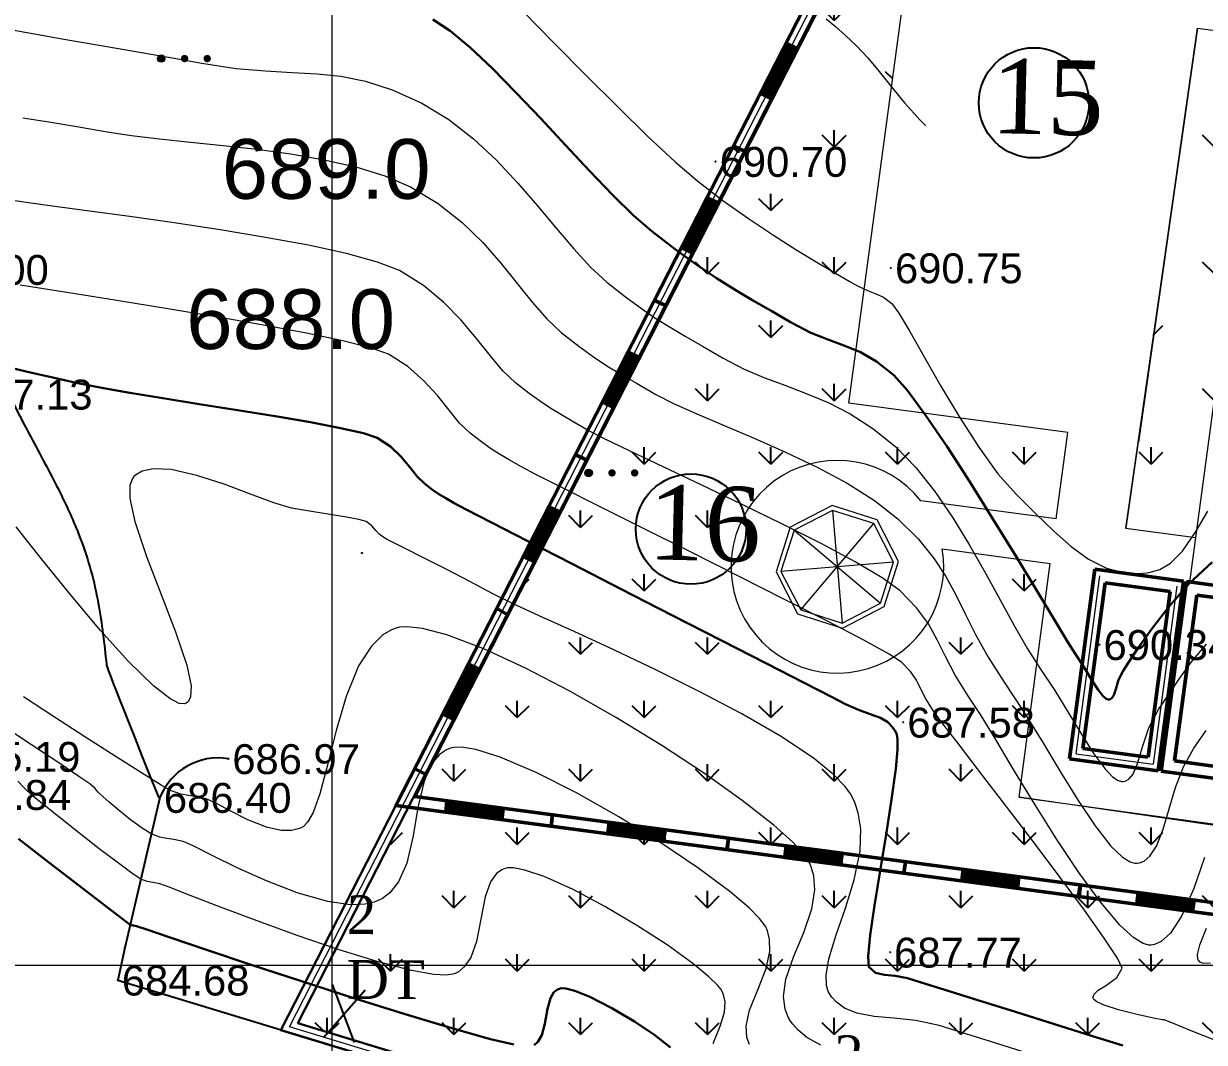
# Model space of a CAD drawing. Header units: feet. Extents: x 3381 to 1374491, y 675186 to 8751562.
# Drawn here: x 686442.01 to 686481.53, y 4375358.6 to 4375392.7 of the extents above; entities that cross this region are included whole.
import ezdxf

# ---------------------------------------------------------------- set-up
doc = ezdxf.new("R2010")
doc.units = ezdxf.units.FT
doc.header["$MEASUREMENT"] = 0
doc.header["$PDMODE"] = 34
doc.header["$PDSIZE"] = 0.01
doc.linetypes.add('DUZ', pattern=[0])
doc.layers.get('0').update_dxf_attribs({"linetype": 'CONTINUOUS'})
for name, color, linetype in [('0_Point_Height', 2, 'CONTINUOUS'), ('0_Point_Point', 7, 'CONTINUOUS'), ('col bitkisi', 7, 'CONTINUOUS'), ('Layer8', 7, 'CONTINUOUS'), ('Yazilar', 7, 'CONTINUOUS')]:
    doc.layers.add(name, color=color, linetype=linetype)
for name, color, linetype, lineweight in [('ANA HORIZONTAL', 24, 'CONTINUOUS', 30), ('HORIZANTAL', 24, 'CONTINUOUS', 13), ('km setka', 170, 'CONTINUOUS', 15)]:
    doc.layers.add(name, color=color, linetype=linetype, lineweight=lineweight)
doc.styles.get("Standard").update_dxf_attribs({"font": 'arial.ttf', "height": 2.5})
doc.styles.add('style5', font='ariall.ttf', dxfattribs={"height": 400})
pattern_1 = [(90, (3.5065, 27.466), (-2.121320343, 2.121320343), [0.5625, -3.680140689]), (45, (3.5065, 27.466), (-2.1213203436, 2.1213203436), [0.5625, -2.4375]), (135, (3.5065, 27.466), (-2.1213203436, -2.1213203436), [0.5625, -2.4375])]

msp = doc.modelspace()

# ---------------------------------------------------------------- hatches: boundary and pattern name
at = {"lineweight": 25}
h = msp.add_hatch(dxfattribs=at)
h.set_pattern_fill('GRASS', color=3, scale=3)
h.set_pattern_definition(pattern_1)
edge = h.paths.add_edge_path(flags=16)
edge.add_arc((686469.241, 4375374.521), 3.56, 0, 360)
edge = h.paths.add_edge_path()
edge.add_line((686472.034, 4375376.729), (686476.571, 4375376.121))
edge.add_line((686476.571, 4375376.121), (686476.958, 4375379.01))
edge.add_line((686476.958, 4375379.01), (686469.631, 4375380))
edge.add_line((686469.631, 4375380), (686471.772, 4375395.856))
edge.add_line((686471.772, 4375395.856), (686480.145, 4375394.725))
edge.add_line((686480.145, 4375394.725), (686480.872, 4375400.108))
edge.add_line((686480.872, 4375400.108), (686476.22, 4375400.78))
edge.add_line((686476.22, 4375400.78), (686477.034, 4375406.421))
edge.add_line((686477.034, 4375406.421), (686485.156, 4375405.268))
edge.add_line((686485.156, 4375405.268), (686488.902, 4375432.383))
edge.add_line((686488.902, 4375432.383), (686488.995, 4375433.072))
edge.add_line((686488.995, 4375433.072), (686488.725, 4375432.579))
edge.add_line((686488.725, 4375432.579), (686451.187, 4375359.25))
edge.add_line((686451.187, 4375359.25), (686542.782, 4375331.373))
edge.add_line((686542.782, 4375331.373), (686574.64, 4375412.014))
edge.add_line((686574.64, 4375412.014), (686567.529, 4375414.735))
edge.add_line((686567.529, 4375414.735), (686565.775, 4375410.151))
edge.add_line((686565.775, 4375410.151), (686557.411, 4375413.085))
edge.add_arc((686716.84, 4375348.2), 172.127, 157.85455, 159.31778)
edge.add_line((686555.806, 4375408.992), (686569.171, 4375407.196))
edge.add_line((686569.171, 4375407.196), (686568.429, 4375401.948))
edge.add_line((686568.429, 4375401.948), (686555.1, 4375403.755))
edge.add_arc((686555.4, 4375400.614), 3.155, 95.4615, 167.5925)
edge.add_line((686552.319, 4375401.292), (686552.319, 4375400.337))
edge.add_line((686552.319, 4375400.337), (686553.986, 4375400.73))
edge.add_line((686553.986, 4375400.73), (686559.578, 4375399.751))
edge.add_line((686559.578, 4375399.751), (686557.628, 4375386.568))
edge.add_line((686557.628, 4375386.568), (686557.408, 4375386.568))
edge.add_line((686557.408, 4375386.568), (686552.319, 4375387.285))
edge.add_line((686552.319, 4375387.285), (686552.93, 4375392.653))
edge.add_line((686552.93, 4375392.653), (686558.033, 4375391.954))
edge.add_line((686558.033, 4375391.954), (686558.384, 4375394.516))
edge.add_line((686558.384, 4375394.516), (686553.204, 4375395.226))
edge.add_line((686553.204, 4375395.226), (686553.8, 4375400.314))
edge.add_line((686553.8, 4375400.314), (686552.219, 4375400.105))
edge.add_line((686552.219, 4375400.105), (686550.163, 4375384.139))
edge.add_line((686550.163, 4375384.139), (686558.899, 4375382.93))
edge.add_line((686558.899, 4375382.93), (686558.069, 4375375.574))
edge.add_line((686558.069, 4375375.574), (686549.285, 4375376.789))
edge.add_line((686549.285, 4375376.789), (686548.906, 4375374.139))
edge.add_line((686548.906, 4375374.139), (686542.779, 4375374.943))
edge.add_arc((686542.342, 4375364.952), 10, 87.4993, 110.7786)
edge.add_line((686538.795, 4375374.302), (686548.544, 4375372.875))
edge.add_line((686548.544, 4375372.875), (686547.917, 4375369.381))
edge.add_line((686547.917, 4375369.381), (686544.607, 4375369.907))
edge.add_line((686544.607, 4375369.907), (686545, 4375372.981))
edge.add_line((686545, 4375372.981), (686542.469, 4375373.316))
edge.add_line((686542.469, 4375373.316), (686542.064, 4375370.254))
edge.add_line((686542.064, 4375370.254), (686538.74, 4375370.694))
edge.add_line((686538.74, 4375370.694), (686539.093, 4375373.791))
edge.add_line((686539.093, 4375373.791), (686538.298, 4375374.098))
edge.add_arc((686542.512, 4375364.739), 10.263, 114.2395, 179.0096)
edge.add_line((686532.25, 4375364.917), (686531.9, 4375362.281))
edge.add_line((686531.9, 4375362.281), (686528.914, 4375362.608))
edge.add_line((686528.914, 4375362.608), (686528.033, 4375357.745))
edge.add_line((686528.033, 4375357.745), (686519.324, 4375358.958))
edge.add_line((686519.324, 4375358.958), (686520.011, 4375363.859))
edge.add_line((686520.011, 4375363.859), (686513.085, 4375364.778))
edge.add_line((686513.085, 4375364.778), (686512.673, 4375361.668))
edge.add_line((686512.673, 4375361.668), (686486.043, 4375365.261))
edge.add_line((686486.043, 4375365.261), (686475.323, 4375366.805))
edge.add_line((686475.323, 4375366.805), (686476.371, 4375374.635))
edge.add_line((686476.371, 4375374.635), (686472.751, 4375375.12))
edge.add_arc((686469.241, 4375374.521), 3.56, 9.688, 38.3434)
h = msp.add_hatch(dxfattribs=at)
h.set_pattern_fill('GRASS', color=3, scale=3)
h.set_pattern_definition(pattern_1)
h.paths.add_polyline_path([(686481.237, 4375375.496), (686478.882, 4375375.812), (686481.3, 4375392.551), (686483.495, 4375392.255)])
at = {"lineweight": 50}
h = msp.add_hatch(dxfattribs=at)
h.set_pattern_fill('ANSI31', scale=0.3, angle=-108.2544)
h.set_pattern_definition([(296.7456132817, (-3254752.592935, 6396730.51896), (0.03348800255758, 0.01687612765725), [])])
h.paths.add_polyline_path([(686467.916, 4375391.852), (686467.054, 4375390.17), (686466.668, 4375390.358), (686467.525, 4375392.033)])
h = msp.add_hatch(dxfattribs=at)
h.set_pattern_fill('ANSI31', scale=0.3, angle=-108.2544)
h.set_pattern_definition([(296.7456132817, (-3254755.238927, 6396725.352905), (0.03348800255758, 0.01687612765725), [])])
h.paths.add_polyline_path([(686465.27, 4375386.685), (686464.408, 4375385.004), (686464.022, 4375385.192), (686464.879, 4375386.867)])
h = msp.add_hatch(dxfattribs=at)
h.set_pattern_fill('ANSI31', scale=0.3, angle=-108.2544)
h.set_pattern_definition([(296.7456132817, (-3254757.88492, 6396720.18685), (0.03348800255758, 0.01687612765725), [])])
h.paths.add_polyline_path([(686462.624, 4375381.519), (686461.762, 4375379.838), (686461.376, 4375380.026), (686462.233, 4375381.701)])
h = msp.add_hatch(dxfattribs=at)
h.set_pattern_fill('ANSI31', scale=0.3, angle=-108.2544)
h.set_pattern_definition([(296.7456132817, (-3254760.530912, 6396715.020797), (0.03348800255758, 0.01687612765725), [])])
h.paths.add_polyline_path([(686459.978, 4375376.353), (686459.116, 4375374.672), (686458.73, 4375374.86), (686459.587, 4375376.535)])
h = msp.add_hatch(dxfattribs=at)
h.set_pattern_fill('ANSI31', scale=0.3, angle=-108.8783)
h.set_pattern_definition([(296.1216979848, (-3232518.877463, 6439506.491608), (0.03366978396917, 0.01651047084335), [])])
h.paths.add_polyline_path([(686457.278, 4375371.083), (686456.417, 4375369.401), (686456.033, 4375369.592), (686456.89, 4375371.266)])
h = msp.add_hatch(dxfattribs=at)
h.set_pattern_fill('ANSI31', scale=0.3, angle=-0.0118)
h.set_pattern_definition([(44.9882312419, (476.449717, -528.715615), (-0.0265110571503, 0.02652195031993), [])])
h.paths.add_polyline_path([(686456.194, 4375366.684), (686458.06, 4375366.434), (686458.005, 4375366.052), (686456.133, 4375366.308)])
h = msp.add_hatch(dxfattribs=at)
h.set_pattern_fill('ANSI31', scale=0.3, angle=-0.0118)
h.set_pattern_definition([(44.9882312419, (481.862738, -529.480646), (-0.0265110571503, 0.02652195031993), [])])
h.paths.add_polyline_path([(686461.631, 4375365.958), (686463.469, 4375365.708), (686463.427, 4375365.328), (686461.581, 4375365.583)])
h = msp.add_hatch(dxfattribs=at)
h.set_pattern_fill('ANSI31', scale=0.3, angle=-0.0118)
h.set_pattern_definition([(44.9882312419, (487.786944, -530.26751), (-0.0265110571503, 0.02652195031993), [])])
h.paths.add_polyline_path([(686467.556, 4375365.171), (686469.394, 4375364.922), (686469.351, 4375364.541), (686467.505, 4375364.796)])
h = msp.add_hatch(dxfattribs=at)
h.set_pattern_fill('ANSI31', scale=0.3, angle=-0.0118)
h.set_pattern_definition([(44.9882312419, (493.702818, -531.022263), (-0.0265110571503, 0.02652195031993), [])])
h.paths.add_polyline_path([(686473.449, 4375364.392), (686475.324, 4375364.142), (686475.27, 4375363.759), (686473.405, 4375364.005)])
h = msp.add_hatch(dxfattribs=at)
h.set_pattern_fill('ANSI31', scale=0.3, angle=-0.0118)
h.set_pattern_definition([(44.9882312419, (499.56467, -531.80275), (-0.0265110571503, 0.02652195031993), [])])
h.paths.add_polyline_path([(686479.311, 4375363.612), (686481.186, 4375363.361), (686481.132, 4375362.978), (686479.267, 4375363.225)])
at = {"layer": 'col bitkisi', "ltscale": 1.5}
h = msp.add_hatch(color=256, dxfattribs=at)
edge = h.paths.add_edge_path()
edge.add_arc((686446.61, 4375391.529), 0.125, 0, 360)
h = msp.add_hatch(color=256, dxfattribs=at)
edge = h.paths.add_edge_path()
edge.add_arc((686447.393, 4375391.529), 0.125, 0, 360)
h = msp.add_hatch(color=256, dxfattribs=at)
edge = h.paths.add_edge_path()
edge.add_arc((686448.151, 4375391.529), 0.125, 0, 360)
h = msp.add_hatch(color=256, dxfattribs=at)
edge = h.paths.add_edge_path()
edge.add_arc((686460.917, 4375377.661), 0.125, 0, 360)
h = msp.add_hatch(color=256, dxfattribs=at)
edge = h.paths.add_edge_path()
edge.add_arc((686461.699, 4375377.661), 0.125, 0, 360)
h = msp.add_hatch(color=256, dxfattribs=at)
edge = h.paths.add_edge_path()
edge.add_arc((686462.458, 4375377.661), 0.125, 0, 360)

# ---------------------------------------------------------------- linework, layer by layer
at = {"color": 7, "lineweight": 18}
for p, q in [((686478.904, 4375375.809, 716.5), (686481.3, 4375392.551, 95.891)), ((686481.3, 4375392.551, 716.5), (686483.495, 4375392.255, 716.5)), ((686476.571, 4375376.121, 716.5), (686476.958, 4375379.01, 716.5)), ((686478.882, 4375375.812, 716.5), (686481.238, 4375375.496, 716.5)), ((686475.323, 4375366.805, 716.5), (686476.371, 4375374.635, 716.5)), ((686490.48, 4375364.623, 716.5), (686475.323, 4375366.805, 716.5))]:
    msp.add_line(p, q, dxfattribs=at)
at = {"color": 7, "lineweight": 50}
for p, q in [((686466.156, 4375388.415, 716.5), (686465.774, 4375388.6, 716.5)), ((686463.51, 4375383.249, 716.5), (686463.128, 4375383.434, 716.5)), ((686460.864, 4375378.083, 716.5), (686460.482, 4375378.268, 716.5)), ((686480.383, 4375373.694, 759.861), (686479.642, 4375368.145, 759.861)), ((686480.08, 4375367.681, 716.5), (686480.931, 4375374.025, 716.5)), ((686480.931, 4375374.025, 716.5), (686485.787, 4375373.374, 716.5)), ((686481.274, 4375373.575, 716.5), (686480.53, 4375368.025, 716.5)), ((686485.734, 4375372.977, 716.5), (686481.274, 4375373.575, 716.5)), ((686458.218, 4375372.917, 716.5), (686457.84, 4375373.122, 716.5)), ((686455.477, 4375367.566, 716.5), (686455.096, 4375367.762, 716.5)), ((686480.53, 4375368.025, 716.5), (686485.009, 4375367.424, 716.5)), ((686484.956, 4375367.028, 716.5), (686480.08, 4375367.681, 716.5)), ((686465.597, 4375365.435, 716.5), (686465.546, 4375365.052, 716.5)), ((686471.522, 4375364.648, 716.5), (686471.471, 4375364.265, 716.5)), ((686477.37, 4375363.871, 716.5), (686477.319, 4375363.486, 716.5)), ((686477.384, 4375363.87, 716.5), (686477.333, 4375363.486, 716.5))]:
    msp.add_line(p, q, dxfattribs=at)
at = {"color": 7, "lineweight": 15}
for p, q in [((686469.084, 4375376.406, 1405), (686469.399, 4375372.635, 1405)), ((686467.797, 4375375.742, 1405), (686470.686, 4375373.299, 1405)), ((686468.02, 4375373.076, 1405), (686470.463, 4375375.965, 1405)), ((686471.127, 4375374.678, 1405), (686467.356, 4375374.363, 1405))]:
    msp.add_line(p, q, dxfattribs=at)
at = {"color": 7, "linetype": 'DUZ', "lineweight": 50}
for p, q in [((686477.009, 4375368.092, 716.5), (686477.859, 4375374.435, 716.5)), ((686477.859, 4375374.435, 716.5), (686480.833, 4375374.037, 716.5)), ((686477.459, 4375368.436, 759.861), (686478.204, 4375373.987, 759.861)), ((686478.204, 4375373.987, 759.861), (686480.383, 4375373.694, 759.861)), ((686480.833, 4375374.037, 716.5), (686479.982, 4375367.694, 716.5)), ((686477.458, 4375368.437, 759.861), (686479.639, 4375368.146, 759.861)), ((686477.009, 4375368.092, 716.5), (686479.983, 4375367.695, 716.5))]:
    msp.add_line(p, q, dxfattribs=at)
at = {"color": 7, "linetype": 'DUZ', "lineweight": 13}
for p, q in [((686477.234, 4375368.263, 759.861), (686478.031, 4375374.212, 759.861)), ((686480.608, 4375373.866, 759.861), (686479.811, 4375367.919, 759.861)), ((686477.233, 4375368.265, 759.861), (686479.81, 4375367.919, 759.861))]:
    msp.add_line(p, q, dxfattribs=at)
at = {"linetype": 'Continuous'}
msp.add_line((686446.565, 4375366.799, 1402.902), (686445.392, 4375361.77, 1401.246), dxfattribs=at)
at = {"color": 30, "linetype": 'Continuous'}
for p, q in [((686445.392, 4375361.77, 1401.246), (686445.156, 4375360.685, 1401.185)), ((686445.156, 4375360.685, 1401.185), (686478.357, 4375350.616, 1400.813))]:
    msp.add_line(p, q, dxfattribs=at)
at = {"color": 1, "lineweight": 25}
for p, q in [((686452.039, 4375358.767, 1052.489), (686453.442, 4375360.356, 1052.489)), ((686452.332, 4375360.536, 1749.989), (686453.068, 4375358.604, 1052.489))]:
    msp.add_line(p, q, dxfattribs=at)
at = {"color": 7, "lineweight": 30, "elevation": 716.5}
for points in [[(686562.786, 4375416.979), (686575.161, 4375412.243), (686543.018, 4375330.883), (686450.613, 4375359.007), (686493.804, 4375443.379), (686553.443, 4375420.554)], [(686562.643, 4375416.605), (686574.64, 4375412.014), (686542.782, 4375331.373), (686451.187, 4375359.25), (686493.996, 4375442.877), (686553.3, 4375420.181)]]:
    msp.add_lwpolyline(points, dxfattribs=at)
at = {"color": 1, "lineweight": 0, "elevation": 716.5}
msp.add_lwpolyline([(686450.9, 4375359.128), (686493.9, 4375443.128), (686574.9, 4375412.128), (686542.9, 4375331.128)], close=True, dxfattribs=at)
at = {"color": 7, "lineweight": 50, "elevation": 716.5}
for points in [[(686553.553, 4375420.114), (686553.727, 4375420.475), (686528.404, 4375430.157), (686489.51, 4375434.99), (686454.464, 4375366.527), (686552.013, 4375353.539), (686567.79, 4375393.455), (686567.431, 4375393.597), (686551.754, 4375353.992), (686455.1, 4375366.829), (686489.789, 4375434.557), (686528.304, 4375429.783), (686553.553, 4375420.114)], [(686467.916, 4375391.852), (686467.054, 4375390.17), (686466.668, 4375390.358), (686467.525, 4375392.033), (686467.916, 4375391.852)], [(686465.27, 4375386.685), (686464.408, 4375385.004), (686464.022, 4375385.192), (686464.879, 4375386.867), (686465.27, 4375386.685)], [(686462.624, 4375381.519), (686461.762, 4375379.838), (686461.376, 4375380.026), (686462.233, 4375381.701), (686462.624, 4375381.519)], [(686459.978, 4375376.353), (686459.116, 4375374.672), (686458.73, 4375374.86), (686459.587, 4375376.535), (686459.978, 4375376.353)], [(686457.278, 4375371.083), (686456.417, 4375369.401), (686456.033, 4375369.592), (686456.89, 4375371.266), (686457.278, 4375371.083)], [(686456.176, 4375366.682), (686456.133, 4375366.303)], [(686458.059, 4375366.431), (686458.016, 4375366.053)], [(686459.706, 4375366.213), (686459.663, 4375365.834)], [(686461.601, 4375365.966), (686463.474, 4375365.717), (686463.423, 4375365.332), (686461.557, 4375365.581), (686461.601, 4375365.966)], [(686463.473, 4375365.706), (686463.43, 4375365.327)], [(686465.597, 4375365.43), (686465.554, 4375365.051)], [(686467.525, 4375365.179), (686469.398, 4375364.93), (686469.347, 4375364.546), (686467.481, 4375364.794), (686467.525, 4375365.179)], [(686469.397, 4375364.919), (686469.354, 4375364.54)], [(686473.449, 4375364.392), (686475.322, 4375364.143), (686475.271, 4375363.759), (686473.406, 4375364.007), (686473.449, 4375364.392)], [(686479.311, 4375363.614), (686481.184, 4375363.365), (686481.133, 4375362.98), (686479.268, 4375363.228), (686479.311, 4375363.614)]]:
    msp.add_lwpolyline(points, dxfattribs=at)
at = {"color": 7, "lineweight": 18}
for points, elevation in [([(686481.037, 4375374.01), (686489.001, 4375433.119), (686494.965, 4375432.314), (686486.984, 4375373.213)], 716.5), ([(686481.037, 4375374.01), (686489.001, 4375433.119), (686494.965, 4375432.314), (686486.984, 4375373.213)], 716.5), ([(686476.958, 4375379.01), (686469.631, 4375380), (686471.772, 4375395.856)], 716.5), ([(686481.297, 4375392.551), (686478.882, 4375375.812)], 22.5), ([(686481.3, 4375392.551), (686479.317, 4375378.692), (686479.298, 4375378.694)], 716.5), ([(686476.571, 4375376.121), (686472.034, 4375376.729)], 716.5), ([(686472.751, 4375375.12), (686476.371, 4375374.635)], 716.5), ([(686475.323, 4375366.805), (686512.673, 4375361.668), (686513.085, 4375364.778)], 716.5)]:
    msp.add_lwpolyline(points, dxfattribs=dict(at, elevation=elevation))
at = {"color": 7, "lineweight": 20, "elevation": 1405, "flags": 128}
for points in [[(686470.814, 4375373.19), (686471.294, 4375374.692), (686470.572, 4375376.093), (686469.07, 4375376.573), (686467.668, 4375375.851), (686467.189, 4375374.349), (686467.911, 4375372.948), (686469.413, 4375372.468)], [(686470.686, 4375373.299), (686471.127, 4375374.678), (686470.463, 4375375.965), (686469.084, 4375376.406), (686467.797, 4375375.742), (686467.356, 4375374.363), (686468.02, 4375373.076), (686469.399, 4375372.635)]]:
    msp.add_lwpolyline(points, close=True, dxfattribs=at)
at = {"color": 7, "linetype": 'DUZ', "lineweight": 25}
for centre in [(686475.822, 4375390.047, 8980.054), (686464.343, 4375375.782, 8293.554)]:
    msp.add_circle(centre, 1.846, dxfattribs=at)
at = {"color": 7, "lineweight": 18}
msp.add_arc((686469.241, 4375374.521, 1405), 3.56, 38.3434, 9.688, dxfattribs=at)
at = {"linetype": 'Continuous'}
msp.add_arc((686448.52, 4375366.017, 1403.474), 2.105, 80.8697, 158.2041, dxfattribs=at)
for points, knots in [([(686507.63, 4375544.568, 716.5), (686503.69, 4375540.805, 716.5), (686503.161, 4375540.754, 716.5), (686501.572, 4375540.595, 716.5), (686500.509, 4375540.478, 716.5), (686497.557, 4375540.071, 716.5), (686495.68, 4375539.717, 716.5), (686492.902, 4375538.839, 716.5), (686491.951, 4375538.468, 716.5), (686490.46, 4375537.731, 716.5), (686489.901, 4375537.414, 716.5), (686488.74, 4375536.659, 716.5), (686488.152, 4375536.212, 716.5), (686487.037, 4375535.263, 716.5), (686486.507, 4375534.759, 716.5), (686485.265, 4375533.488, 716.5), (686484.575, 4375532.701, 716.5), (686483.464, 4375531.383, 716.5), (686483.03, 4375530.853, 716.5), (686482.174, 4375529.807, 716.5), (686481.749, 4375529.286, 716.5), (686480.483, 4375527.731, 716.5), (686479.65, 4375526.703, 716.5), (686477.171, 4375523.635, 716.5), (686475.543, 4375521.612, 716.5), (686472.634, 4375518.017, 716.5), (686471.358, 4375516.447, 716.5), (686469.322, 4375513.968, 716.5), (686468.581, 4375513.07, 716.5), (686467.148, 4375511.349, 716.5), (686466.459, 4375510.526, 716.5), (686465.231, 4375509.072, 716.5), (686464.697, 4375508.443, 716.5), (686463.328, 4375506.842, 716.5), (686462.454, 4375505.837, 716.5), (686461.022, 4375503.895, 716.5), (686460.436, 4375502.985, 716.5), (686459.67, 4375501.332, 716.5), (686459.421, 4375500.628, 716.5), (686459.188, 4375499.506, 716.5), (686459.134, 4375499.113, 716.5), (686459.085, 4375498.319, 716.5), (686459.09, 4375497.923, 716.5), (686459.21, 4375496.323, 716.5), (686459.525, 4375495.15, 716.5), (686460.238, 4375493.306, 716.5), (686460.574, 4375492.599, 716.5), (686461.3, 4375491.263, 716.5), (686461.691, 4375490.631, 716.5), (686462.979, 4375488.709, 716.5), (686463.926, 4375487.515, 716.5), (686465.39, 4375485.581, 716.5), (686465.941, 4375484.83, 716.5), (686466.942, 4375483.299, 716.5), (686467.39, 4375482.522, 716.5), (686468.06, 4375481.052, 716.5), (686468.301, 4375480.365, 716.5), (686468.647, 4375478.929, 716.5), (686468.751, 4375478.188, 716.5), (686468.829, 4375476.591, 716.5), (686468.783, 4375475.737, 716.5), (686468.519, 4375474.057, 716.5), (686468.302, 4375473.226, 716.5), (686467.507, 4375470.992, 716.5), (686466.775, 4375469.639, 716.5), (686465.302, 4375467.492, 716.5), (686464.648, 4375466.664, 716.5), (686463.258, 4375465.056, 716.5), (686462.519, 4375464.273, 716.5), (686461.017, 4375462.721, 716.5), (686460.256, 4375461.952, 716.5), (686458.933, 4375460.568, 716.5), (686458.369, 4375459.96, 716.5), (686457.274, 4375458.707, 716.5), (686456.745, 4375458.068, 716.5), (686455.206, 4375456.121, 716.5), (686454.241, 4375454.784, 716.5), (686452.541, 4375452.32, 716.5), (686451.793, 4375451.199, 716.5), (686450.324, 4375448.93, 716.5), (686449.605, 4375447.784, 716.5), (686447.505, 4375444.309, 716.5), (686446.178, 4375441.946, 716.5), (686443.782, 4375437.257, 716.5), (686442.703, 4375434.936, 716.5), (686441.039, 4375430.912, 716.5), (686440.403, 4375429.228, 716.5), (686439.245, 4375425.822, 716.5), (686438.722, 4375424.105, 716.5), (686437.709, 4375420.477, 716.5), (686437.227, 4375418.564, 716.5), (686436.443, 4375415.272, 716.5), (686436.128, 4375413.895, 716.5), (686435.515, 4375411.13, 716.5), (686435.22, 4375409.742, 716.5), (686434.795, 4375407.569, 716.5), (686434.649, 4375406.794, 716.5), (686434.411, 4375405.394, 716.5), (686434.316, 4375404.775, 716.5), (686434.075, 4375402.811, 716.5), (686434, 4375401.467, 716.5), (686434.002, 4375398.451, 716.5), (686434.124, 4375396.779, 716.5), (686434.564, 4375393.487, 716.5), (686434.88, 4375391.868, 716.5), (686435.52, 4375389.152, 716.5), (686435.813, 4375388.044, 716.5), (686436.379, 4375386.046, 716.5), (686436.644, 4375385.153, 716.5), (686437.137, 4375383.539, 716.5), (686437.363, 4375382.809, 716.5), (686437.859, 4375381.335, 716.5), (686438.128, 4375380.595, 716.5), (686438.584, 4375379.504, 716.5), (686438.741, 4375379.151, 716.5), (686439.243, 4375378.097, 716.5), (686439.605, 4375377.436, 716.5), (686440.286, 4375376.166, 716.5), (686440.605, 4375375.557, 716.5), (686441.004, 4375374.655, 716.5), (686441.125, 4375374.351, 716.5), (686441.312, 4375373.797, 716.5), (686441.382, 4375373.55, 716.5), (686441.505, 4375373.026, 716.5), (686441.557, 4375372.753, 716.5), (686441.691, 4375371.917, 716.5), (686441.754, 4375371.326, 716.5), (686439.569, 4375366.912, 716.5)], [0, 0, 0, 0, 1.504182, 1.504182, 4.512547, 4.512547, 9.897023, 9.897023, 12.795834, 12.795834, 14.604059, 14.604059, 16.662244, 16.662244, 18.72043, 18.72043, 21.69221, 21.69221, 23.690537, 23.690537, 25.688865, 25.688865, 29.68552, 29.68552, 37.678831, 37.678831, 43.858623, 43.858623, 47.338723, 47.338723, 50.479181, 50.479181, 52.843093, 52.843093, 56.452422, 56.452422, 59.343353, 59.343353, 61.301717, 61.301717, 62.310714, 62.310714, 63.319712, 63.319712, 66.426739, 66.426739, 68.50177, 68.50177, 70.576802, 70.576802, 75.092259, 75.092259, 77.984383, 77.984383, 80.876507, 80.876507, 83.368148, 83.368148, 85.859789, 85.859789, 88.693846, 88.693846, 91.527902, 91.527902, 96.504404, 96.504404, 99.813748, 99.813748, 103.123092, 103.123092, 106.359907, 106.359907, 108.778682, 108.778682, 111.197456, 111.197456, 116.035005, 116.035005, 120.025858, 120.025858, 124.016711, 124.016711, 131.998417, 131.998417, 139.538843, 139.538843, 144.840516, 144.840516, 150.142189, 150.142189, 155.992549, 155.992549, 160.212599, 160.212599, 164.43265, 164.43265, 166.77754, 166.77754, 168.584028, 168.584028, 172.423705, 172.423705, 177.221179, 177.221179, 182.018653, 182.018653, 185.384546, 185.384546, 188.140377, 188.140377, 190.397291, 190.397291, 192.654204, 192.654204, 193.73589, 193.73589, 195.899262, 195.899262, 198.062634, 198.062634, 199.190084, 199.190084, 200.13488, 200.13488, 201.079676, 201.079676, 202.923933, 202.923933, 202.923933, 202.923933]), ([(686511.533, 4375538.098, 716.5), (686503.971, 4375537.818, 716.5), (686503.441, 4375537.767, 716.5), (686501.864, 4375537.609, 716.5), (686500.826, 4375537.494, 716.5), (686498.026, 4375537.106, 716.5), (686496.318, 4375536.775, 716.5), (686493.9, 4375536.007, 716.5), (686493.092, 4375535.688, 716.5), (686491.843, 4375535.066, 716.5), (686491.375, 4375534.798, 716.5), (686490.226, 4375534.04, 716.5), (686489.555, 4375533.494, 716.5), (686488.245, 4375532.27, 716.5), (686487.607, 4375531.594, 716.5), (686486.344, 4375530.159, 716.5), (686485.718, 4375529.399, 716.5), (686483.571, 4375526.778, 716.5), (686482.092, 4375524.953, 716.5), (686479.164, 4375521.327, 716.5), (686477.715, 4375519.527, 716.5), (686473.328, 4375514.104, 716.5), (686470.351, 4375510.462, 716.5), (686466.632, 4375506.089, 716.5), (686466.148, 4375505.527, 716.5), (686465.206, 4375504.417, 716.5), (686464.75, 4375503.867, 716.5), (686463.763, 4375502.579, 716.5), (686463.265, 4375501.843, 716.5), (686462.579, 4375500.524, 716.5), (686462.352, 4375499.938, 716.5), (686462.164, 4375499.098, 716.5), (686462.125, 4375498.838, 716.5), (686462.088, 4375498.309, 716.5), (686462.09, 4375498.033, 716.5), (686462.174, 4375496.923, 716.5), (686462.405, 4375496.021, 716.5), (686462.956, 4375494.595, 716.5), (686463.201, 4375494.066, 716.5), (686463.738, 4375493.046, 716.5), (686464.032, 4375492.551, 716.5), (686465.116, 4375490.871, 716.5), (686466.008, 4375489.725, 716.5), (686467.527, 4375487.734, 716.5), (686468.14, 4375486.918, 716.5), (686469.31, 4375485.182, 716.5), (686469.865, 4375484.264, 716.5), (686470.611, 4375482.71, 716.5), (686470.858, 4375482.115, 716.5), (686471.268, 4375480.88, 716.5), (686471.429, 4375480.249, 716.5), (686471.786, 4375478.335, 716.5), (686471.855, 4375477.03, 716.5), (686471.685, 4375474.628, 716.5), (686471.484, 4375473.534, 716.5), (686470.882, 4375471.423, 716.5), (686470.481, 4375470.404, 716.5), (686469.527, 4375468.465, 716.5), (686468.975, 4375467.544, 716.5), (686467.595, 4375465.529, 716.5), (686466.731, 4375464.464, 716.5), (686464.947, 4375462.458, 716.5), (686464.026, 4375461.513, 716.5), (686462.36, 4375459.806, 716.5), (686461.61, 4375459.04, 716.5), (686460.433, 4375457.765, 716.5), (686459.988, 4375457.261, 716.5), (686459.116, 4375456.226, 716.5), (686458.69, 4375455.697, 716.5), (686457.436, 4375454.081, 716.5), (686456.632, 4375452.964, 716.5), (686455.105, 4375450.755, 716.5), (686454.378, 4375449.668, 716.5), (686452.957, 4375447.479, 716.5), (686452.262, 4375446.374, 716.5), (686450.232, 4375443.031, 716.5), (686448.952, 4375440.763, 716.5), (686446.576, 4375436.147, 716.5), (686445.479, 4375433.8, 716.5), (686443.825, 4375429.797, 716.5), (686443.208, 4375428.163, 716.5), (686442.086, 4375424.855, 716.5), (686441.577, 4375423.178, 716.5), (686440.58, 4375419.596, 716.5), (686440.1, 4375417.686, 716.5), (686439.329, 4375414.433, 716.5), (686439.023, 4375413.093, 716.5), (686438.431, 4375410.42, 716.5), (686438.148, 4375409.085, 716.5), (686437.733, 4375406.959, 716.5), (686437.584, 4375406.164, 716.5), (686437.35, 4375404.776, 716.5), (686437.261, 4375404.179, 716.5), (686437.124, 4375402.985, 716.5), (686437.075, 4375402.385, 716.5), (686436.98, 4375400.576, 716.5), (686436.989, 4375399.361, 716.5), (686437.178, 4375396.228, 716.5), (686437.458, 4375394.319, 716.5), (686438.248, 4375390.512, 716.5), (686438.756, 4375388.613, 716.5), (686439.501, 4375386.072, 716.5), (686439.695, 4375385.431, 716.5), (686440.088, 4375384.153, 716.5), (686440.286, 4375383.524, 716.5), (686440.681, 4375382.362, 716.5), (686440.876, 4375381.825, 716.5), (686441.227, 4375380.952, 716.5), (686441.376, 4375380.607, 716.5), (686441.657, 4375380, 716.5), (686441.789, 4375379.734, 716.5), (686442.069, 4375379.19, 716.5), (686442.215, 4375378.915, 716.5), (686442.666, 4375378.074, 716.5), (686442.982, 4375377.495, 716.5), (686443.507, 4375376.423, 716.5), (686443.724, 4375375.943, 716.5), (686444.043, 4375375.1, 716.5), (686444.161, 4375374.747, 716.5), (686444.358, 4375374.028, 716.5), (686444.436, 4375373.671, 716.5), (686444.63, 4375372.612, 716.5), (686444.707, 4375371.924, 716.5), (686444.785, 4375371.182, 716.5), (686444.794, 4375371.101, 716.5), (686446.528, 4375366.789, 716.5)], [0, 0, 0, 0, 1.519576, 1.519576, 4.558728, 4.558728, 9.930594, 9.930594, 12.837598, 12.837598, 14.698947, 14.698947, 17.596272, 17.596272, 20.493598, 20.493598, 23.430765, 23.430765, 30.540606, 30.540606, 37.650448, 37.650448, 51.870131, 51.870131, 53.943342, 53.943342, 56.016553, 56.016553, 58.839775, 58.839775, 61.186701, 61.186701, 62.257023, 62.257023, 63.327345, 63.327345, 66.426341, 66.426341, 68.26825, 68.26825, 70.110159, 70.110159, 74.62153, 74.62153, 77.595, 77.595, 80.568471, 80.568471, 82.304355, 82.304355, 84.04024, 84.04024, 87.512009, 87.512009, 90.504027, 90.504027, 93.496045, 93.496045, 96.488063, 96.488063, 100.372173, 100.372173, 104.256283, 104.256283, 107.517701, 107.517701, 109.618427, 109.618427, 111.719153, 111.719153, 115.920605, 115.920605, 119.858792, 119.858792, 123.796978, 123.796978, 131.673352, 131.673352, 139.553481, 139.553481, 144.894421, 144.894421, 150.235361, 150.235361, 156.190392, 156.190392, 160.321983, 160.321983, 164.453574, 164.453574, 166.899961, 166.899961, 168.797126, 168.797126, 170.694291, 170.694291, 174.488621, 174.488621, 180.488906, 180.488906, 186.48919, 186.48919, 188.508696, 188.508696, 190.528201, 190.528201, 192.322947, 192.322947, 193.52533, 193.52533, 194.478712, 194.478712, 195.432094, 195.432094, 197.338858, 197.338858, 198.784376, 198.784376, 199.759029, 199.759029, 200.733681, 200.733681, 202.682985, 202.682985, 202.923933, 202.923933, 202.923933, 202.923933])]:
    msp.add_open_spline(points, degree=3, knots=knots, dxfattribs=at)
at = {"layer": '0_Point_Point'}
for p in [(686465.167, 4375388.084, 1407.196), (686471.035, 4375384.523, 1407.248), (686453.331, 4375374.984, 1403.313), (686478.016, 4375371.915, 1406.836), (686471.447, 4375369.318, 1404.082), (686448.854, 4375368.096, 1403.474), (686446.565, 4375366.799, 1402.902), (686445.392, 4375361.77, 1401.246), (686471.008, 4375361.621, 1404.273), (686445.156, 4375360.685, 1401.185)]:
    msp.add_point(p, dxfattribs=at)
at = {"layer": 'ANA HORIZONTAL', "color": 32, "lineweight": 30}
for points, elevation in [([(686455.702, 4375392.834), (686456.283, 4375392.457), (686456.956, 4375391.896), (686457.701, 4375391.192), (686458.495, 4375390.385), (686459.316, 4375389.519), (686460.142, 4375388.634), (686460.949, 4375387.771), (686461.717, 4375386.973), (686462.424, 4375386.281), (686463.046, 4375385.736), (686463.825, 4375385.134), (686464.536, 4375384.621), (686465.197, 4375384.178), (686465.825, 4375383.786), (686466.435, 4375383.423), (686467.044, 4375383.071), (686467.67, 4375382.71), (686468.358, 4375382.354), (686468.955, 4375382.112), (686469.495, 4375381.914), (686470.015, 4375381.697), (686470.549, 4375381.391), (686471.133, 4375380.931), (686471.591, 4375380.416), (686472.196, 4375379.597), (686472.903, 4375378.552), (686473.672, 4375377.361), (686474.46, 4375376.104), (686475.225, 4375374.859), (686475.925, 4375373.707), (686476.518, 4375372.726), (686476.962, 4375371.997), (686477.215, 4375371.598), (686477.491, 4375371.173), (686477.743, 4375370.758), (686477.97, 4375370.403), (686478.131, 4375370.196), (686478.238, 4375370.103), (686478.303, 4375370.076), (686478.333, 4375370.075), (686478.368, 4375370.082), (686478.427, 4375370.119), (686478.493, 4375370.221), (686478.561, 4375370.423), (686478.654, 4375370.732), (686478.81, 4375371.042), (686478.989, 4375371.315), (686479.31, 4375371.805), (686479.763, 4375372.448), (686480.334, 4375373.183), (686481.012, 4375373.946), (686481.783, 4375374.675)], 1406.5), ([(686478.8, 4375358.499), (686477.749, 4375358.825), (686476.511, 4375359.212), (686475.202, 4375359.622), (686473.939, 4375360.018), (686472.838, 4375360.363), (686472.015, 4375360.621), (686471.588, 4375360.753), (686471.18, 4375360.83), (686470.821, 4375360.862), (686470.522, 4375360.933), (686470.294, 4375361.127), (686470.27, 4375361.475), (686470.345, 4375362.195), (686470.491, 4375363.185), (686470.679, 4375364.34), (686470.878, 4375365.556), (686471.06, 4375366.731), (686471.195, 4375367.759), (686471.25, 4375368.407), (686471.251, 4375368.756), (686471.228, 4375368.911), (686471.209, 4375368.963), (686471.168, 4375369.037), (686471.079, 4375369.165), (686470.927, 4375369.316), (686470.691, 4375369.46), (686470.346, 4375369.592), (686469.952, 4375369.727), (686469.515, 4375369.922), (686469.049, 4375370.166), (686468.134, 4375370.637), (686466.87, 4375371.285), (686465.36, 4375372.058), (686463.705, 4375372.905), (686462.007, 4375373.774), (686460.367, 4375374.614), (686458.887, 4375375.373), (686457.668, 4375376), (686456.813, 4375376.442), (686456.422, 4375376.65), (686456.132, 4375376.817), (686455.907, 4375376.952), (686455.69, 4375377.099), (686455.425, 4375377.302), (686455.183, 4375377.546), (686454.93, 4375377.859), (686454.641, 4375378.204), (686454.287, 4375378.54), (686453.842, 4375378.832), (686453.384, 4375378.987), (686452.613, 4375379.164), (686451.604, 4375379.356), (686450.43, 4375379.558), (686449.166, 4375379.764), (686447.884, 4375379.966), (686446.66, 4375380.16), (686445.566, 4375380.339), (686444.676, 4375380.497), (686443.769, 4375380.679), (686442.982, 4375380.853), (686442.278, 4375381.015), (686441.619, 4375381.165)], 1404), ([(686458.417, 4375358.528), (686457.635, 4375358.714), (686456.333, 4375359.076), (686454.771, 4375359.547), (686453.06, 4375360.084), (686451.308, 4375360.649), (686449.627, 4375361.202), (686448.124, 4375361.703), (686446.91, 4375362.111), (686446.094, 4375362.387), (686445.787, 4375362.491), (686445.678, 4375362.513), (686445.572, 4375362.542), (686445.325, 4375362.726), (686444.708, 4375363.197), (686443.84, 4375363.864), (686442.842, 4375364.632), (686441.832, 4375365.411)], 1401.5), ([(686463.663, 4375358.434), (686463.137, 4375358.844), (686462.447, 4375359.304), (686461.69, 4375359.752), (686460.957, 4375360.126), (686460.451, 4375360.329), (686460.151, 4375360.405), (686460, 4375360.412), (686459.941, 4375360.4), (686459.872, 4375360.371), (686459.758, 4375360.28), (686459.638, 4375360.077), (686459.541, 4375359.721), (686459.453, 4375359.219), (686459.349, 4375358.846), (686459.22, 4375358.621), (686459.098, 4375358.511)], 1401.5)]:
    msp.add_lwpolyline(points, dxfattribs=dict(at, elevation=elevation))
at = {"layer": 'col bitkisi', "lineweight": 13, "ltscale": 1.5}
for centre in [(686446.61, 4375391.529, 716.5), (686460.917, 4375377.661, 716.5)]:
    msp.add_circle(centre, 0.125, dxfattribs=at)
at = {"layer": 'HORIZANTAL', "color": 32, "linetype": 'Continuous', "lineweight": 13}
for points, elevation in [([(686458.723, 4375393.101), (686459.749, 4375392.059), (686460.821, 4375390.975), (686461.89, 4375389.908), (686462.904, 4375388.921), (686463.814, 4375388.072), (686464.57, 4375387.423), (686465.413, 4375386.778), (686466.268, 4375386.172), (686467.102, 4375385.616), (686467.887, 4375385.119), (686468.592, 4375384.691), (686469.185, 4375384.343), (686469.638, 4375384.083), (686469.919, 4375383.922), (686470.25, 4375383.761), (686470.525, 4375383.658), (686470.784, 4375383.54), (686471.067, 4375383.332), (686471.3, 4375383.013), (686471.669, 4375382.391), (686472.149, 4375381.548), (686472.711, 4375380.567), (686473.328, 4375379.532), (686473.973, 4375378.526), (686474.619, 4375377.632), (686475.237, 4375376.934), (686475.887, 4375376.297), (686476.49, 4375375.709), (686477.069, 4375375.195), (686477.647, 4375374.776), (686478.249, 4375374.476), (686478.762, 4375374.336), (686479.173, 4375374.297), (686479.463, 4375374.306), (686479.613, 4375374.321), (686479.761, 4375374.346), (686480.033, 4375374.432), (686480.389, 4375374.64), (686480.792, 4375375.039), (686481.225, 4375375.673), (686481.643, 4375376.385)], 1407), ([(686441.427, 4375392.526), (686442.367, 4375392.356), (686443.416, 4375392.171), (686444.537, 4375391.976), (686445.694, 4375391.775), (686446.851, 4375391.571), (686447.97, 4375391.37), (686449.109, 4375391.2), (686450.101, 4375391.113), (686450.989, 4375391.067), (686451.815, 4375391.021), (686452.62, 4375390.936), (686453.447, 4375390.77), (686454.336, 4375390.483), (686455.33, 4375390.033), (686456.235, 4375389.488), (686457.067, 4375388.841), (686457.835, 4375388.123), (686458.546, 4375387.364), (686459.209, 4375386.596), (686459.83, 4375385.85), (686460.417, 4375385.156), (686460.979, 4375384.545), (686461.522, 4375384.049), (686462.151, 4375383.558), (686462.686, 4375383.163), (686463.169, 4375382.833), (686463.643, 4375382.534), (686464.148, 4375382.233), (686464.727, 4375381.899), (686465.42, 4375381.498), (686466.096, 4375381.149), (686466.785, 4375380.858), (686467.487, 4375380.594), (686468.202, 4375380.324), (686468.931, 4375380.015), (686469.673, 4375379.635), (686470.428, 4375379.151), (686471.198, 4375378.53), (686471.869, 4375377.841), (686472.504, 4375377.04), (686473.104, 4375376.162), (686473.67, 4375375.239), (686474.203, 4375374.305), (686474.703, 4375373.394), (686475.173, 4375372.538), (686475.612, 4375371.771), (686476.022, 4375371.127), (686476.518, 4375370.374), (686476.986, 4375369.615), (686477.422, 4375368.897), (686477.825, 4375368.265), (686478.192, 4375367.764), (686478.457, 4375367.488), (686478.639, 4375367.369), (686478.751, 4375367.337), (686478.805, 4375367.336), (686478.875, 4375367.349), (686478.998, 4375367.411), (686479.143, 4375367.583), (686479.291, 4375367.932), (686479.455, 4375368.499), (686479.663, 4375369.131), (686479.991, 4375369.743), (686480.306, 4375370.206), (686480.673, 4375370.75), (686481.101, 4375371.339), (686481.602, 4375371.935)], 1406), ([(686441.984, 4375389.54), (686442.846, 4375389.406), (686443.785, 4375389.255), (686444.804, 4375389.077), (686445.619, 4375388.952), (686446.557, 4375388.842), (686447.589, 4375388.736), (686448.685, 4375388.624), (686449.816, 4375388.495), (686450.953, 4375388.339), (686452.065, 4375388.145), (686453.123, 4375387.903), (686454.097, 4375387.603), (686454.958, 4375387.233), (686455.882, 4375386.676), (686456.679, 4375386.046), (686457.372, 4375385.37), (686457.98, 4375384.68), (686458.526, 4375384.005), (686459.03, 4375383.374), (686459.514, 4375382.816), (686459.998, 4375382.362), (686460.586, 4375381.904), (686461.079, 4375381.547), (686461.53, 4375381.249), (686461.993, 4375380.968), (686462.522, 4375380.661), (686463.171, 4375380.286), (686463.762, 4375379.982), (686464.538, 4375379.636), (686465.452, 4375379.249), (686466.458, 4375378.822), (686467.51, 4375378.356), (686468.563, 4375377.853), (686469.569, 4375377.313), (686470.485, 4375376.738), (686471.263, 4375376.128), (686471.946, 4375375.452), (686472.466, 4375374.816), (686472.871, 4375374.2), (686473.208, 4375373.582), (686473.525, 4375372.94), (686473.869, 4375372.252), (686474.288, 4375371.498), (686474.83, 4375370.655), (686475.454, 4375369.707), (686476.082, 4375368.691), (686476.702, 4375367.668), (686477.303, 4375366.7), (686477.872, 4375365.848), (686478.399, 4375365.172), (686478.781, 4375364.801), (686479.042, 4375364.641), (686479.201, 4375364.598), (686479.276, 4375364.597), (686479.358, 4375364.611), (686479.509, 4375364.67), (686479.704, 4375364.834), (686479.921, 4375365.172), (686480.144, 4375365.741), (686480.347, 4375366.415), (686480.563, 4375367.132), (686480.827, 4375367.829), (686481.171, 4375368.444), (686481.587, 4375369.044)], 1405.5), ([(686481.53, 4375364.79), (686481.173, 4375363.756), (686480.763, 4375362.829), (686480.39, 4375362.259), (686480.082, 4375361.979), (686479.862, 4375361.879), (686479.748, 4375361.859), (686479.664, 4375361.86), (686479.481, 4375361.91), (686479.169, 4375362.098), (686478.696, 4375362.531), (686478.034, 4375363.313), (686477.32, 4375364.293), (686476.586, 4375365.398), (686475.86, 4375366.552), (686475.172, 4375367.683), (686474.553, 4375368.714), (686474.031, 4375369.573), (686473.637, 4375370.184), (686473.189, 4375370.898), (686472.863, 4375371.518), (686472.587, 4375372.078), (686472.288, 4375372.611), (686471.893, 4375373.15), (686471.328, 4375373.727), (686470.739, 4375374.155), (686469.836, 4375374.687), (686468.697, 4375375.295), (686467.405, 4375375.946), (686466.039, 4375376.612), (686464.68, 4375377.26), (686463.409, 4375377.861), (686462.305, 4375378.384), (686461.449, 4375378.798), (686460.921, 4375379.074), (686460.421, 4375379.363), (686460.013, 4375379.6), (686459.656, 4375379.817), (686459.308, 4375380.047), (686458.928, 4375380.322), (686458.473, 4375380.676), (686458.047, 4375381.083), (686457.618, 4375381.59), (686457.163, 4375382.163), (686456.656, 4375382.768), (686456.074, 4375383.37), (686455.392, 4375383.937), (686454.586, 4375384.433), (686453.852, 4375384.718), (686452.813, 4375385.002), (686451.54, 4375385.279), (686450.106, 4375385.545), (686448.584, 4375385.797), (686447.046, 4375386.03), (686445.563, 4375386.241), (686444.209, 4375386.426), (686443.055, 4375386.581), (686442.174, 4375386.702), (686441.638, 4375386.784)], 1405), ([(686481.932, 4375358.657), (686481.089, 4375358.994), (686480.441, 4375359.253), (686480.181, 4375359.358), (686480.109, 4375359.362), (686479.875, 4375359.407), (686479.32, 4375359.524), (686478.652, 4375359.69), (686478.176, 4375359.843), (686477.923, 4375359.961), (686477.829, 4375360.039), (686477.809, 4375360.078), (686477.805, 4375360.124), (686477.84, 4375360.214), (686477.977, 4375360.345), (686478.252, 4375360.522), (686478.602, 4375360.771), (686478.778, 4375361.084), (686478.622, 4375361.421), (686478.178, 4375362.095), (686477.516, 4375363.024), (686476.702, 4375364.123), (686475.805, 4375365.312), (686474.893, 4375366.508), (686474.033, 4375367.628), (686473.293, 4375368.591), (686472.741, 4375369.313), (686472.444, 4375369.712), (686472.207, 4375370.097), (686472.041, 4375370.424), (686471.888, 4375370.721), (686471.691, 4375371.013), (686471.393, 4375371.326), (686470.976, 4375371.592), (686470.124, 4375372.06), (686468.933, 4375372.684), (686467.498, 4375373.419), (686465.915, 4375374.219), (686464.28, 4375375.039), (686462.688, 4375375.834), (686461.236, 4375376.56), (686460.019, 4375377.169), (686459.132, 4375377.618), (686458.672, 4375377.862), (686458.258, 4375378.101), (686457.929, 4375378.293), (686457.636, 4375378.479), (686457.326, 4375378.698), (686456.949, 4375378.989), (686456.6, 4375379.331), (686456.244, 4375379.763), (686455.855, 4375380.247), (686455.405, 4375380.745), (686454.867, 4375381.22), (686454.214, 4375381.632), (686453.655, 4375381.834), (686452.74, 4375382.066), (686451.535, 4375382.322), (686450.106, 4375382.593), (686448.518, 4375382.874), (686446.836, 4375383.156), (686445.128, 4375383.433), (686443.457, 4375383.698), (686441.891, 4375383.943)], 1404.5), ([(686475.46, 4375358.282), (686474.365, 4375358.629), (686473.398, 4375358.933), (686472.65, 4375359.163), (686471.865, 4375359.335), (686471.138, 4375359.415), (686470.478, 4375359.471), (686469.893, 4375359.577), (686469.486, 4375359.746), (686469.219, 4375359.944), (686469.06, 4375360.12), (686468.986, 4375360.222), (686468.939, 4375360.307), (686468.878, 4375360.501), (686468.864, 4375360.847), (686468.96, 4375361.397), (686469.207, 4375362.2), (686469.517, 4375363.095), (686469.809, 4375364.041), (686470.001, 4375365.001), (686470.026, 4375365.75), (686469.943, 4375366.289), (686469.83, 4375366.632), (686469.754, 4375366.798), (686469.685, 4375366.919), (686469.501, 4375367.169), (686469.118, 4375367.564), (686468.429, 4375368.121), (686467.334, 4375368.849), (686466.048, 4375369.596), (686464.642, 4375370.34), (686463.188, 4375371.061), (686461.76, 4375371.738), (686460.428, 4375372.352), (686459.265, 4375372.882), (686458.344, 4375373.307), (686457.737, 4375373.606), (686456.937, 4375374.031), (686456.144, 4375374.441), (686455.413, 4375374.812), (686454.803, 4375375.119), (686454.37, 4375375.336), (686454.173, 4375375.438), (686454.032, 4375375.52), (686453.901, 4375375.615), (686453.791, 4375375.736), (686453.659, 4375375.891), (686453.47, 4375376.032), (686453.23, 4375376.103), (686452.813, 4375376.181), (686452.266, 4375376.268), (686451.638, 4375376.368), (686450.975, 4375376.485), (686450.382, 4375376.658), (686449.603, 4375376.948), (686448.718, 4375377.28), (686447.805, 4375377.579), (686446.945, 4375377.771), (686446.347, 4375377.798), (686445.978, 4375377.718), (686445.78, 4375377.609), (686445.697, 4375377.536), (686445.637, 4375377.456), (686445.566, 4375377.243), (686445.566, 4375376.803), (686445.729, 4375376.033), (686446.116, 4375374.867), (686446.606, 4375373.594), (686447.092, 4375372.34), (686447.466, 4375371.231), (686447.612, 4375370.534), (686447.595, 4375370.164), (686447.512, 4375370.005), (686447.446, 4375369.955), (686447.38, 4375369.934), (686447.216, 4375369.949), (686446.896, 4375370.107), (686446.349, 4375370.535), (686445.52, 4375371.351), (686444.584, 4375372.388), (686443.603, 4375373.55), (686442.639, 4375374.739), (686441.752, 4375375.859)], 1403.5), ([(686468.688, 4375358.515), (686468.226, 4375358.764), (686467.929, 4375359.011), (686467.756, 4375359.208), (686467.678, 4375359.318), (686467.601, 4375359.448), (686467.493, 4375359.717), (686467.438, 4375360.137), (686467.519, 4375360.723), (686467.783, 4375361.488), (686468.115, 4375362.275), (686468.392, 4375363.071), (686468.493, 4375363.705), (686468.458, 4375364.174), (686468.367, 4375364.481), (686468.299, 4375364.633), (686468.246, 4375364.726), (686468.092, 4375364.934), (686467.751, 4375365.3), (686467.111, 4375365.873), (686466.06, 4375366.697), (686464.79, 4375367.598), (686463.365, 4375368.535), (686461.85, 4375369.465), (686460.309, 4375370.343), (686458.806, 4375371.127), (686457.407, 4375371.775), (686456.175, 4375372.243), (686455.354, 4375372.458), (686454.855, 4375372.513), (686454.586, 4375372.494), (686454.472, 4375372.466), (686454.316, 4375372.407), (686454.027, 4375372.237), (686453.644, 4375371.867), (686453.219, 4375371.202), (686452.799, 4375370.175), (686452.467, 4375369.042), (686452.188, 4375367.92), (686451.924, 4375366.925), (686451.699, 4375366.299), (686451.511, 4375365.969), (686451.371, 4375365.828), (686451.296, 4375365.785), (686451.192, 4375365.745), (686450.973, 4375365.699), (686450.622, 4375365.699), (686450.131, 4375365.804), (686449.515, 4375366.047), (686448.942, 4375366.339), (686448.459, 4375366.6), (686448.118, 4375366.75), (686447.788, 4375366.822), (686447.526, 4375366.861), (686447.269, 4375366.912), (686446.957, 4375367.021), (686446.611, 4375367.215), (686445.951, 4375367.62), (686445.069, 4375368.178), (686444.055, 4375368.828), (686443.002, 4375369.511), (686441.998, 4375370.167)], 1403), ([(686466.302, 4375358.529), (686466.216, 4375358.77), (686466.191, 4375359.148), (686466.305, 4375359.677), (686466.576, 4375360.367), (686466.854, 4375361.074), (686466.983, 4375361.64), (686466.976, 4375362.058), (686466.903, 4375362.333), (686466.844, 4375362.468), (686466.794, 4375362.553), (686466.642, 4375362.75), (686466.296, 4375363.101), (686465.64, 4375363.656), (686464.571, 4375364.45), (686463.304, 4375365.302), (686461.924, 4375366.154), (686460.515, 4375366.951), (686459.162, 4375367.635), (686457.952, 4375368.149), (686457.142, 4375368.401), (686456.657, 4375368.478), (686456.401, 4375368.468), (686456.295, 4375368.444), (686456.162, 4375368.392), (686455.93, 4375368.243), (686455.658, 4375367.921), (686455.407, 4375367.343), (686455.205, 4375366.464), (686455.042, 4375365.514), (686454.827, 4375364.603), (686454.556, 4375363.978), (686454.263, 4375363.607), (686454.014, 4375363.42), (686453.872, 4375363.347), (686453.737, 4375363.296), (686453.44, 4375363.229), (686452.937, 4375363.211), (686452.184, 4375363.315), (686451.165, 4375363.604), (686450.13, 4375364.004), (686449.154, 4375364.446), (686448.314, 4375364.86), (686447.684, 4375365.178), (686447.341, 4375365.331), (686447.038, 4375365.394), (686446.796, 4375365.426), (686446.561, 4375365.472), (686446.28, 4375365.578), (686445.969, 4375365.769), (686445.587, 4375366.053), (686445.201, 4375366.367), (686444.872, 4375366.645), (686444.666, 4375366.824), (686444.506, 4375366.978), (686444.386, 4375367.107), (686444.222, 4375367.255), (686443.892, 4375367.483), (686443.189, 4375367.954), (686442.267, 4375368.566), (686441.28, 4375369.218)], 1402.5), ([(686465.085, 4375358.568), (686465.325, 4375359.147), (686465.468, 4375359.616), (686465.487, 4375359.963), (686465.437, 4375360.191), (686465.388, 4375360.303), (686465.349, 4375360.369), (686465.228, 4375360.522), (686464.946, 4375360.799), (686464.41, 4375361.238), (686463.544, 4375361.862), (686462.532, 4375362.52), (686461.457, 4375363.156), (686460.397, 4375363.718), (686459.434, 4375364.152), (686458.787, 4375364.371), (686458.4, 4375364.443), (686458.2, 4375364.44), (686458.118, 4375364.422), (686458.012, 4375364.379), (686457.831, 4375364.252), (686457.628, 4375363.972), (686457.452, 4375363.471), (686457.311, 4375362.731), (686457.164, 4375361.976), (686456.974, 4375361.443), (686456.755, 4375361.126), (686456.562, 4375360.969), (686456.448, 4375360.909), (686456.368, 4375360.882), (686456.158, 4375360.855), (686455.732, 4375360.878), (686454.987, 4375361.011), (686453.838, 4375361.31), (686452.532, 4375361.715), (686451.162, 4375362.183), (686449.819, 4375362.669), (686448.596, 4375363.129), (686447.585, 4375363.519), (686446.876, 4375363.794), (686446.564, 4375363.911), (686446.331, 4375363.956), (686446.143, 4375363.984), (686445.926, 4375364.06), (686445.669, 4375364.232), (686445.177, 4375364.597), (686444.539, 4375365.085), (686443.844, 4375365.625), (686443.18, 4375366.147), (686442.637, 4375366.581), (686442.303, 4375366.856), (686442.019, 4375367.123), (686441.81, 4375367.346)], 1402), ([(686481.587, 4375362.411), (686481.363, 4375361.851), (686481.289, 4375361.539), (686481.296, 4375361.397), (686481.318, 4375361.349), (686481.363, 4375361.301), (686481.486, 4375361.25), (686481.737, 4375361.267)], 1404.5)]:
    msp.add_lwpolyline(points, dxfattribs=dict(at, elevation=elevation))
at = {"layer": 'HORIZANTAL', "color": 16, "linetype": 'Continuous', "lineweight": 20, "elevation": 1407.5}
msp.add_lwpolyline([(686468.873, 4375392.854), (686469.179, 4375392.604), (686469.501, 4375392.317), (686469.894, 4375391.944), (686470.263, 4375391.551), (686470.638, 4375391.1), (686471.04, 4375390.597), (686471.492, 4375390.052), (686472.013, 4375389.469), (686472.201, 4375389.281)], dxfattribs=at)
at = {"layer": 'km setka', "elevation": 716.5, "flags": 128}
for points in [[(686452.319, 4375540.012), (686452.319, 4375330.776)], [(686412.166, 4375361.186), (686663.247, 4375361.186)]]:
    msp.add_lwpolyline(points, dxfattribs=at)

# ---------------------------------------------------------------- texts
at = {"layer": '0_Point_Height', "color": 5, "lineweight": 25}
for s, p in [('689.0', (686448.636, 4375386.835, 1411.5)), ('688.0', (686447.448, 4375381.808, 2099.5))]:
    msp.add_text(s, height=2, dxfattribs=at).set_placement(p)
at = {"layer": '0_Point_Height', "color": 0}
for s, p in [('690.70', (686465.303, 4375387.57, 1407.196)), ('688.00', (686438.576, 4375383.954, 1404.495)), ('690.75', (686471.171, 4375384.009, 1407.248)), ('687.13', (686440.04, 4375379.782, 1403.631)), ('690.34', (686478.152, 4375371.401, 1406.836)), ('687.58', (686471.583, 4375368.804, 1404.082)), ('685.19', (686439.636, 4375367.659, 1401.69)), ('686.97', (686448.99, 4375367.582, 1403.474)), ('684.84', (686439.325, 4375366.383, 1401.341)), ('686.40', (686446.701, 4375366.285, 1402.902)), ('687.77', (686471.144, 4375361.107, 1404.273)), ('684.68', (686445.292, 4375360.171, 1401.185))]:
    msp.add_text(s, height=1, dxfattribs=at).set_placement(p)
at = {"layer": 'Layer8', "color": 0, "lineweight": 18, "char_height": 2.5, "width": 81.30669, "attachment_point": 7, "rotation": 358.6112, "style": 'style5'}
for s, insert in [('{\\fTimes New Roman|b0|i0|c238|p18;15}', (686474.359, 4375389.001, 8980.054)), ('{\\fTimes New Roman|b0|i0|c238|p18;16}', (686462.881, 4375374.736, 8293.554))]:
    msp.add_mtext(s, dxfattribs=dict(at, insert=insert))
at = {"layer": 'Yazilar', "char_height": 1.3, "width": 0.10588, "attachment_point": 1, "rotation": 359.7512}
for insert in [(686452.829, 4375363.528, 716.5), (686469.144, 4375358.839, 1403)]:
    msp.add_mtext('{\\fTimes New Roman|b0|i0|c0|p18;2 DT}', dxfattribs=dict(at, insert=insert))

doc.saveas('drawing.dxf')
